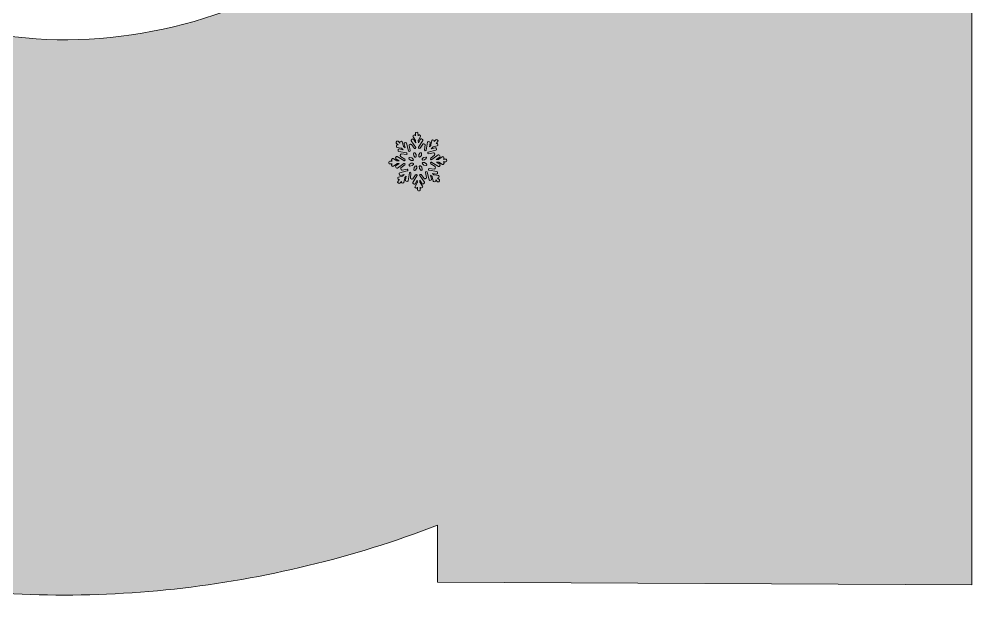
# Model space of a CAD drawing. Header units: millimetres. Extents: x 14 to 187, y -120 to -22.
# Drawn here: x 146 to 186.6, y -120 to -95.29 of the extents above; entities that cross this region are included whole.
import ezdxf

# ---------------------------------------------------------------- set-up
doc = ezdxf.new("R2010")
doc.units = ezdxf.units.MM
doc.header["$MEASUREMENT"] = 0
doc.layers.add('engraving', color=7, linetype='Continuous')
doc.layers.add('Layer 1', color=7, linetype='Continuous')

msp = doc.modelspace()

# ---------------------------------------------------------------- hatches: boundary and pattern name
at = {"layer": 'Layer 1'}
h = msp.add_hatch(color=2, dxfattribs=at)
h.dxf.hatch_style = 2
edge = h.paths.add_edge_path()
edge.add_spline(control_points=[(156.544, -68.893), (156.544, -68.893), (152.268, -89.12), (152.268, -89.12), (152.268, -89.12), (163.017, -89.12), (163.017, -89.12), (163.017, -89.12), (162.554, -89.698), (162.554, -89.698), (160.781, -91.703), (158.758, -93.223), (156.486, -94.263), (154.212, -95.303), (151.863, -95.921), (149.436, -96.113), (147.009, -96.306), (144.619, -96.017), (142.269, -95.246), (139.918, -94.476), (137.78, -93.205), (135.855, -91.431), (133.849, -89.737), (132.367, -87.791), (131.405, -85.595), (130.441, -83.399), (129.92, -81.107), (129.844, -78.717), (129.767, -76.33), (130.093, -73.941), (130.826, -71.551), (131.558, -69.164), (132.656, -66.928), (134.121, -64.848), (135.199, -63.229), (136.837, -61.824), (139.033, -60.629), (141.229, -59.435), (143.674, -58.588), (146.373, -58.086), (149.069, -57.586), (151.92, -57.548), (154.926, -57.97), (157.931, -58.395), (160.82, -59.455), (163.594, -61.149), (163.594, -61.149), (179.429, -43.349), (179.429, -43.349), (175.037, -39.959), (169.97, -37.57), (164.23, -36.183), (160.527, -35.288), (156.792, -34.797), (153.025, -34.704), (152.206, -33.794), (151.054, -33.188), (149.764, -33.09), (151.269, -31.975), (152.248, -30.191), (152.248, -28.175), (152.248, -24.794), (149.508, -22.054), (146.128, -22.054), (142.747, -22.054), (140.007, -24.794), (140.007, -28.175), (140.007, -30.191), (140.987, -31.975), (142.492, -33.09), (140.513, -33.241), (138.857, -34.58), (138.235, -36.39), (135.388, -37.126), (132.61, -38.096), (129.902, -39.304), (124.545, -41.693), (120.02, -44.967), (116.321, -49.128), (112.467, -53.52), (109.655, -58.395), (107.883, -63.75), (106.11, -69.106), (105.398, -74.499), (105.745, -79.931), (106.091, -85.363), (107.459, -90.642), (109.849, -95.766), (112.236, -100.891), (115.627, -105.379), (120.02, -109.231), (123.1, -112.005), (126.435, -114.221), (130.017, -115.878), (133.601, -117.535), (137.299, -118.671), (141.114, -119.287), (144.927, -119.903), (148.76, -119.998), (152.614, -119.576), (156.467, -119.151), (160.202, -118.247), (163.825, -116.86), (163.825, -116.86), (163.825, -119.287), (163.825, -119.287), (163.825, -119.287), (186.595, -119.403), (186.595, -119.403), (186.595, -119.403), (186.595, -69.008), (186.595, -69.008), (186.595, -69.008), (156.544, -68.893), (156.544, -68.893)], knot_values=[0, 0, 0, 0, 1, 1, 1, 2, 2, 2, 3, 3, 3, 4, 4, 4, 5, 5, 5, 6, 6, 6, 7, 7, 7, 8, 8, 8, 9, 9, 9, 10, 10, 10, 11, 11, 11, 12, 12, 12, 13, 13, 13, 14, 14, 14, 15, 15, 15, 16, 16, 16, 17, 17, 17, 18, 18, 18, 19, 19, 19, 20, 20, 20, 21, 21, 21, 22, 22, 22, 23, 23, 23, 24, 24, 24, 25, 25, 25, 26, 26, 26, 27, 27, 27, 28, 28, 28, 29, 29, 29, 30, 30, 30, 31, 31, 31, 32, 32, 32, 33, 33, 33, 34, 34, 34, 35, 35, 35, 36, 36, 36, 37, 37, 37, 38, 38, 38, 38], degree=3, periodic=1)
edge = h.paths.add_edge_path()
edge.add_spline(control_points=[(142.32, -28.175), (142.32, -26.075), (144.028, -24.367), (146.128, -24.367), (148.227, -24.367), (149.935, -26.075), (149.935, -28.175), (149.935, -30.274), (148.227, -31.982), (146.128, -31.982), (144.028, -31.982), (142.32, -30.274), (142.32, -28.175)], knot_values=[0, 0, 0, 0, 1, 1, 1, 2, 2, 2, 3, 3, 3, 4, 4, 4, 4], degree=3, periodic=1)

# ---------------------------------------------------------------- linework, layer by layer
at = {"layer": 'engraving', "lineweight": 0}
for points, knots in [([(164.214, -101.288), (164.213, -101.27), (164.198, -101.255), (164.179, -101.256), (164.179, -101.256), (164.072, -101.26), (164.072, -101.26), (164.072, -101.26), (164.092, -101.246), (164.092, -101.246), (164.107, -101.235), (164.11, -101.215), (164.1, -101.199), (164.1, -101.199), (164.075, -101.163), (164.075, -101.163), (164.064, -101.148), (164.043, -101.144), (164.028, -101.155), (164.028, -101.155), (163.875, -101.262), (163.875, -101.262), (163.87, -101.266), (163.864, -101.268), (163.857, -101.268), (163.857, -101.268), (163.775, -101.272), (163.775, -101.272), (163.775, -101.272), (163.92, -101.169), (163.92, -101.169), (163.935, -101.159), (163.939, -101.138), (163.928, -101.122), (163.928, -101.122), (163.903, -101.086), (163.903, -101.086), (163.892, -101.071), (163.871, -101.067), (163.856, -101.078), (163.856, -101.078), (163.579, -101.274), (163.579, -101.274), (163.573, -101.278), (163.567, -101.28), (163.56, -101.28), (163.56, -101.28), (163.559, -101.28), (163.559, -101.28), (163.526, -101.281), (163.511, -101.24), (163.536, -101.22), (163.536, -101.22), (163.703, -101.089), (163.703, -101.089), (163.717, -101.077), (163.72, -101.056), (163.709, -101.042), (163.709, -101.042), (163.703, -101.035), (163.703, -101.035), (163.7, -101.031), (163.698, -101.026), (163.697, -101.021), (163.697, -101.021), (163.695, -101.012), (163.695, -101.012), (163.692, -100.994), (163.674, -100.982), (163.656, -100.986), (163.656, -100.986), (163.446, -101.027), (163.446, -101.027), (163.414, -101.034), (163.392, -100.996), (163.414, -100.971), (163.414, -100.971), (163.417, -100.968), (163.417, -100.968), (163.422, -100.963), (163.428, -100.959), (163.434, -100.958), (163.434, -100.958), (163.756, -100.877), (163.756, -100.877), (163.774, -100.872), (163.785, -100.854), (163.781, -100.836), (163.781, -100.836), (163.77, -100.793), (163.77, -100.793), (163.766, -100.775), (163.747, -100.764), (163.729, -100.769), (163.729, -100.769), (163.561, -100.811), (163.561, -100.811), (163.561, -100.811), (163.619, -100.747), (163.619, -100.747), (163.623, -100.742), (163.629, -100.739), (163.635, -100.737), (163.635, -100.737), (163.812, -100.693), (163.812, -100.693), (163.83, -100.688), (163.841, -100.67), (163.837, -100.652), (163.837, -100.652), (163.826, -100.609), (163.826, -100.609), (163.821, -100.591), (163.803, -100.58), (163.785, -100.585), (163.785, -100.585), (163.762, -100.59), (163.762, -100.59), (163.762, -100.59), (163.838, -100.507), (163.838, -100.507), (163.85, -100.494), (163.849, -100.473), (163.836, -100.46), (163.836, -100.46), (163.804, -100.43), (163.804, -100.43), (163.79, -100.417), (163.768, -100.418), (163.756, -100.432), (163.756, -100.432), (163.683, -100.511), (163.683, -100.511), (163.683, -100.511), (163.687, -100.487), (163.687, -100.487), (163.691, -100.469), (163.678, -100.452), (163.66, -100.448), (163.66, -100.448), (163.617, -100.441), (163.617, -100.441), (163.599, -100.437), (163.581, -100.45), (163.578, -100.468), (163.578, -100.468), (163.546, -100.654), (163.546, -100.654), (163.545, -100.66), (163.542, -100.666), (163.538, -100.671), (163.538, -100.671), (163.482, -100.732), (163.482, -100.732), (163.482, -100.732), (163.513, -100.556), (163.513, -100.556), (163.516, -100.538), (163.504, -100.52), (163.485, -100.517), (163.485, -100.517), (163.443, -100.509), (163.443, -100.509), (163.424, -100.506), (163.407, -100.518), (163.403, -100.537), (163.403, -100.537), (163.345, -100.874), (163.345, -100.874), (163.343, -100.881), (163.341, -100.887), (163.336, -100.891), (163.336, -100.891), (163.336, -100.891), (163.336, -100.891), (163.314, -100.916), (163.274, -100.897), (163.278, -100.865), (163.278, -100.865), (163.303, -100.654), (163.303, -100.654), (163.306, -100.636), (163.293, -100.619), (163.274, -100.617), (163.274, -100.617), (163.266, -100.616), (163.266, -100.616), (163.261, -100.615), (163.256, -100.613), (163.251, -100.61), (163.251, -100.61), (163.245, -100.605), (163.245, -100.605), (163.229, -100.595), (163.208, -100.599), (163.197, -100.615), (163.197, -100.615), (163.08, -100.793), (163.08, -100.793), (163.062, -100.821), (163.019, -100.809), (163.018, -100.776), (163.018, -100.776), (163.018, -100.772), (163.018, -100.772), (163.017, -100.766), (163.019, -100.759), (163.022, -100.754), (163.022, -100.754), (163.193, -100.465), (163.193, -100.465), (163.203, -100.449), (163.198, -100.429), (163.182, -100.419), (163.182, -100.419), (163.144, -100.397), (163.144, -100.397), (163.128, -100.387), (163.107, -100.392), (163.098, -100.408), (163.098, -100.408), (163.009, -100.558), (163.009, -100.558), (163.009, -100.558), (163.005, -100.472), (163.005, -100.472), (163.005, -100.465), (163.007, -100.459), (163.01, -100.453), (163.01, -100.453), (163.104, -100.295), (163.104, -100.295), (163.113, -100.279), (163.108, -100.259), (163.092, -100.249), (163.092, -100.249), (163.055, -100.226), (163.055, -100.226), (163.039, -100.217), (163.018, -100.222), (163.009, -100.238), (163.009, -100.238), (162.997, -100.258), (162.997, -100.258), (162.997, -100.258), (162.992, -100.146), (162.992, -100.146), (162.991, -100.127), (162.976, -100.113), (162.957, -100.113), (162.957, -100.113), (162.914, -100.115), (162.914, -100.115), (162.895, -100.116), (162.881, -100.132), (162.881, -100.15), (162.881, -100.15), (162.886, -100.258), (162.886, -100.258), (162.886, -100.258), (162.873, -100.239), (162.873, -100.239), (162.862, -100.224), (162.841, -100.22), (162.825, -100.231), (162.825, -100.231), (162.79, -100.256), (162.79, -100.256), (162.775, -100.267), (162.771, -100.288), (162.781, -100.303), (162.781, -100.303), (162.889, -100.458), (162.889, -100.458), (162.892, -100.463), (162.894, -100.469), (162.894, -100.476), (162.894, -100.476), (162.898, -100.559), (162.898, -100.559), (162.898, -100.559), (162.797, -100.413), (162.797, -100.413), (162.786, -100.397), (162.765, -100.394), (162.75, -100.404), (162.75, -100.404), (162.714, -100.43), (162.714, -100.43), (162.699, -100.44), (162.695, -100.461), (162.706, -100.476), (162.706, -100.476), (162.901, -100.758), (162.901, -100.758), (162.904, -100.763), (162.906, -100.77), (162.907, -100.776), (162.907, -100.776), (162.907, -100.777), (162.907, -100.777), (162.908, -100.809), (162.866, -100.825), (162.846, -100.799), (162.846, -100.799), (162.718, -100.632), (162.718, -100.632), (162.707, -100.617), (162.685, -100.615), (162.67, -100.626), (162.67, -100.626), (162.664, -100.631), (162.664, -100.631), (162.66, -100.635), (162.655, -100.637), (162.65, -100.638), (162.65, -100.638), (162.642, -100.639), (162.642, -100.639), (162.624, -100.643), (162.612, -100.661), (162.615, -100.679), (162.615, -100.679), (162.657, -100.891), (162.657, -100.891), (162.664, -100.923), (162.625, -100.945), (162.601, -100.922), (162.601, -100.922), (162.599, -100.92), (162.599, -100.92), (162.594, -100.916), (162.591, -100.91), (162.589, -100.904), (162.589, -100.904), (162.508, -100.577), (162.508, -100.577), (162.504, -100.559), (162.486, -100.548), (162.467, -100.552), (162.467, -100.552), (162.425, -100.563), (162.425, -100.563), (162.407, -100.568), (162.396, -100.586), (162.401, -100.604), (162.401, -100.604), (162.443, -100.774), (162.443, -100.774), (162.443, -100.774), (162.38, -100.716), (162.38, -100.716), (162.376, -100.712), (162.372, -100.706), (162.371, -100.7), (162.371, -100.7), (162.326, -100.52), (162.326, -100.52), (162.322, -100.502), (162.304, -100.491), (162.285, -100.496), (162.285, -100.496), (162.243, -100.506), (162.243, -100.506), (162.225, -100.511), (162.214, -100.529), (162.219, -100.547), (162.219, -100.547), (162.225, -100.57), (162.225, -100.57), (162.225, -100.57), (162.143, -100.494), (162.143, -100.494), (162.13, -100.482), (162.108, -100.482), (162.095, -100.496), (162.095, -100.496), (162.066, -100.529), (162.066, -100.529), (162.053, -100.542), (162.054, -100.563), (162.068, -100.576), (162.068, -100.576), (162.147, -100.65), (162.147, -100.65), (162.147, -100.65), (162.124, -100.646), (162.124, -100.646), (162.106, -100.643), (162.088, -100.655), (162.085, -100.673), (162.085, -100.673), (162.077, -100.717), (162.077, -100.717), (162.074, -100.735), (162.086, -100.753), (162.104, -100.756), (162.104, -100.756), (162.288, -100.789), (162.288, -100.789), (162.294, -100.79), (162.3, -100.793), (162.305, -100.798), (162.305, -100.798), (162.366, -100.854), (162.366, -100.854), (162.366, -100.854), (162.192, -100.823), (162.192, -100.823), (162.174, -100.82), (162.156, -100.832), (162.153, -100.851), (162.153, -100.851), (162.145, -100.894), (162.145, -100.894), (162.142, -100.912), (162.154, -100.93), (162.173, -100.933), (162.173, -100.933), (162.506, -100.993), (162.506, -100.993), (162.513, -100.995), (162.519, -100.997), (162.523, -101.002), (162.523, -101.002), (162.525, -101.003), (162.525, -101.003), (162.549, -101.026), (162.53, -101.066), (162.498, -101.062), (162.498, -101.062), (162.29, -101.035), (162.29, -101.035), (162.271, -101.033), (162.254, -101.046), (162.252, -101.065), (162.252, -101.065), (162.251, -101.073), (162.251, -101.073), (162.25, -101.078), (162.248, -101.083), (162.245, -101.088), (162.245, -101.088), (162.241, -101.095), (162.241, -101.095), (162.231, -101.11), (162.235, -101.131), (162.25, -101.141), (162.25, -101.141), (162.429, -101.263), (162.429, -101.263), (162.456, -101.281), (162.444, -101.323), (162.411, -101.325), (162.411, -101.325), (162.407, -101.325), (162.407, -101.325), (162.401, -101.325), (162.394, -101.323), (162.388, -101.32), (162.388, -101.32), (162.104, -101.146), (162.104, -101.146), (162.087, -101.137), (162.066, -101.142), (162.057, -101.158), (162.057, -101.158), (162.035, -101.196), (162.035, -101.196), (162.025, -101.212), (162.03, -101.232), (162.046, -101.242), (162.046, -101.242), (162.196, -101.333), (162.196, -101.333), (162.196, -101.333), (162.11, -101.336), (162.11, -101.336), (162.104, -101.336), (162.097, -101.335), (162.092, -101.331), (162.092, -101.331), (161.936, -101.236), (161.936, -101.236), (161.919, -101.226), (161.899, -101.232), (161.889, -101.248), (161.889, -101.248), (161.867, -101.286), (161.867, -101.286), (161.857, -101.301), (161.862, -101.322), (161.878, -101.332), (161.878, -101.332), (161.899, -101.344), (161.899, -101.344), (161.899, -101.344), (161.788, -101.349), (161.788, -101.349), (161.769, -101.349), (161.755, -101.365), (161.755, -101.384), (161.755, -101.384), (161.757, -101.428), (161.757, -101.428), (161.758, -101.447), (161.774, -101.461), (161.792, -101.46), (161.792, -101.46), (161.9, -101.456), (161.9, -101.456), (161.9, -101.456), (161.88, -101.47), (161.88, -101.47), (161.865, -101.481), (161.861, -101.502), (161.872, -101.517), (161.872, -101.517), (161.897, -101.553), (161.897, -101.553), (161.907, -101.569), (161.929, -101.572), (161.944, -101.562), (161.944, -101.562), (162.096, -101.454), (162.096, -101.454), (162.102, -101.45), (162.108, -101.448), (162.114, -101.448), (162.114, -101.448), (162.197, -101.445), (162.197, -101.445), (162.197, -101.445), (162.052, -101.547), (162.052, -101.547), (162.037, -101.558), (162.033, -101.579), (162.043, -101.594), (162.043, -101.594), (162.068, -101.63), (162.068, -101.63), (162.079, -101.645), (162.1, -101.649), (162.116, -101.638), (162.116, -101.638), (162.393, -101.442), (162.393, -101.442), (162.398, -101.439), (162.405, -101.437), (162.411, -101.436), (162.411, -101.436), (162.413, -101.436), (162.413, -101.436), (162.445, -101.435), (162.461, -101.476), (162.435, -101.497), (162.435, -101.497), (162.269, -101.628), (162.269, -101.628), (162.254, -101.639), (162.251, -101.66), (162.263, -101.675), (162.263, -101.675), (162.268, -101.682), (162.268, -101.682), (162.271, -101.686), (162.273, -101.691), (162.274, -101.696), (162.274, -101.696), (162.276, -101.704), (162.276, -101.704), (162.28, -101.722), (162.298, -101.734), (162.316, -101.731), (162.316, -101.731), (162.526, -101.689), (162.526, -101.689), (162.558, -101.683), (162.579, -101.721), (162.557, -101.745), (162.557, -101.745), (162.554, -101.749), (162.554, -101.749), (162.549, -101.754), (162.544, -101.757), (162.537, -101.759), (162.537, -101.759), (162.215, -101.839), (162.215, -101.839), (162.197, -101.844), (162.186, -101.862), (162.191, -101.88), (162.191, -101.88), (162.201, -101.923), (162.201, -101.923), (162.206, -101.941), (162.224, -101.952), (162.242, -101.948), (162.242, -101.948), (162.411, -101.905), (162.411, -101.905), (162.411, -101.905), (162.353, -101.969), (162.353, -101.969), (162.348, -101.974), (162.342, -101.978), (162.336, -101.979), (162.336, -101.979), (162.159, -102.023), (162.159, -102.023), (162.141, -102.028), (162.13, -102.046), (162.135, -102.064), (162.135, -102.064), (162.146, -102.107), (162.146, -102.107), (162.15, -102.125), (162.168, -102.136), (162.187, -102.132), (162.187, -102.132), (162.21, -102.126), (162.21, -102.126), (162.21, -102.126), (162.134, -102.209), (162.134, -102.209), (162.121, -102.223), (162.122, -102.244), (162.136, -102.256), (162.136, -102.256), (162.168, -102.286), (162.168, -102.286), (162.182, -102.299), (162.203, -102.298), (162.216, -102.284), (162.216, -102.284), (162.288, -102.205), (162.288, -102.205), (162.288, -102.205), (162.284, -102.229), (162.284, -102.229), (162.281, -102.247), (162.293, -102.265), (162.311, -102.268), (162.311, -102.268), (162.354, -102.276), (162.354, -102.276), (162.372, -102.279), (162.39, -102.267), (162.393, -102.248), (162.393, -102.248), (162.426, -102.062), (162.426, -102.062), (162.427, -102.056), (162.43, -102.05), (162.434, -102.045), (162.434, -102.045), (162.489, -101.985), (162.489, -101.985), (162.489, -101.985), (162.459, -102.16), (162.459, -102.16), (162.456, -102.179), (162.468, -102.196), (162.486, -102.199), (162.486, -102.199), (162.529, -102.207), (162.529, -102.207), (162.547, -102.21), (162.565, -102.198), (162.568, -102.18), (162.568, -102.18), (162.627, -101.842), (162.627, -101.842), (162.628, -101.835), (162.631, -101.83), (162.635, -101.825), (162.635, -101.825), (162.635, -101.825), (162.635, -101.825), (162.657, -101.801), (162.698, -101.819), (162.694, -101.852), (162.694, -101.852), (162.668, -102.062), (162.668, -102.062), (162.666, -102.081), (162.679, -102.097), (162.697, -102.1), (162.697, -102.1), (162.705, -102.101), (162.705, -102.101), (162.711, -102.101), (162.716, -102.103), (162.72, -102.106), (162.72, -102.106), (162.727, -102.111), (162.727, -102.111), (162.742, -102.121), (162.764, -102.117), (162.774, -102.102), (162.774, -102.102), (162.892, -101.923), (162.892, -101.923), (162.91, -101.896), (162.952, -101.908), (162.954, -101.94), (162.954, -101.94), (162.954, -101.944), (162.954, -101.944), (162.954, -101.951), (162.953, -101.957), (162.949, -101.963), (162.949, -101.963), (162.778, -102.251), (162.778, -102.251), (162.769, -102.267), (162.774, -102.287), (162.79, -102.297), (162.79, -102.297), (162.827, -102.32), (162.827, -102.32), (162.843, -102.33), (162.864, -102.324), (162.874, -102.308), (162.874, -102.308), (162.963, -102.158), (162.963, -102.158), (162.963, -102.158), (162.966, -102.244), (162.966, -102.244), (162.966, -102.251), (162.965, -102.257), (162.961, -102.263), (162.961, -102.263), (162.868, -102.421), (162.868, -102.421), (162.858, -102.437), (162.863, -102.458), (162.879, -102.467), (162.879, -102.467), (162.916, -102.49), (162.916, -102.49), (162.932, -102.5), (162.953, -102.495), (162.963, -102.478), (162.963, -102.478), (162.975, -102.458), (162.975, -102.458), (162.975, -102.458), (162.979, -102.57), (162.979, -102.57), (162.98, -102.589), (162.996, -102.604), (163.014, -102.603), (163.014, -102.603), (163.058, -102.601), (163.058, -102.601), (163.076, -102.601), (163.091, -102.585), (163.09, -102.566), (163.09, -102.566), (163.086, -102.458), (163.086, -102.458), (163.086, -102.458), (163.099, -102.477), (163.099, -102.477), (163.11, -102.492), (163.131, -102.496), (163.146, -102.485), (163.146, -102.485), (163.182, -102.46), (163.182, -102.46), (163.197, -102.45), (163.201, -102.429), (163.19, -102.414), (163.19, -102.414), (163.083, -102.258), (163.083, -102.258), (163.079, -102.253), (163.077, -102.247), (163.077, -102.241), (163.077, -102.241), (163.074, -102.158), (163.074, -102.158), (163.074, -102.158), (163.174, -102.303), (163.174, -102.303), (163.185, -102.319), (163.206, -102.323), (163.222, -102.312), (163.222, -102.312), (163.257, -102.287), (163.257, -102.287), (163.272, -102.276), (163.276, -102.255), (163.265, -102.24), (163.265, -102.24), (163.071, -101.958), (163.071, -101.958), (163.067, -101.953), (163.065, -101.947), (163.065, -101.94), (163.065, -101.94), (163.065, -101.94), (163.065, -101.94), (163.063, -101.907), (163.105, -101.892), (163.125, -101.918), (163.125, -101.918), (163.253, -102.084), (163.253, -102.084), (163.265, -102.099), (163.286, -102.102), (163.301, -102.09), (163.301, -102.09), (163.307, -102.085), (163.307, -102.085), (163.311, -102.082), (163.316, -102.079), (163.322, -102.078), (163.322, -102.078), (163.33, -102.077), (163.33, -102.077), (163.348, -102.073), (163.36, -102.055), (163.356, -102.037), (163.356, -102.037), (163.314, -101.825), (163.314, -101.825), (163.308, -101.793), (163.347, -101.772), (163.37, -101.794), (163.37, -101.794), (163.373, -101.796), (163.373, -101.796), (163.377, -101.8), (163.381, -101.806), (163.382, -101.812), (163.382, -101.812), (163.463, -102.139), (163.463, -102.139), (163.468, -102.157), (163.486, -102.168), (163.504, -102.164), (163.504, -102.164), (163.546, -102.153), (163.546, -102.153), (163.564, -102.149), (163.575, -102.13), (163.571, -102.112), (163.571, -102.112), (163.528, -101.942), (163.528, -101.942), (163.528, -101.942), (163.591, -102), (163.591, -102), (163.596, -102.005), (163.599, -102.01), (163.601, -102.017), (163.601, -102.017), (163.645, -102.196), (163.645, -102.196), (163.65, -102.214), (163.668, -102.225), (163.686, -102.221), (163.686, -102.221), (163.728, -102.21), (163.728, -102.21), (163.746, -102.206), (163.757, -102.187), (163.753, -102.169), (163.753, -102.169), (163.747, -102.146), (163.747, -102.146), (163.747, -102.146), (163.828, -102.222), (163.828, -102.222), (163.842, -102.235), (163.863, -102.234), (163.876, -102.22), (163.876, -102.22), (163.906, -102.188), (163.906, -102.188), (163.918, -102.174), (163.917, -102.153), (163.904, -102.14), (163.904, -102.14), (163.824, -102.066), (163.824, -102.066), (163.824, -102.066), (163.847, -102.07), (163.847, -102.07), (163.866, -102.074), (163.884, -102.061), (163.887, -102.043), (163.887, -102.043), (163.894, -101.999), (163.894, -101.999), (163.897, -101.981), (163.885, -101.964), (163.867, -101.96), (163.867, -101.96), (163.684, -101.927), (163.684, -101.927), (163.677, -101.926), (163.671, -101.923), (163.667, -101.919), (163.667, -101.919), (163.606, -101.862), (163.606, -101.862), (163.606, -101.862), (163.779, -101.893), (163.779, -101.893), (163.798, -101.897), (163.815, -101.884), (163.819, -101.866), (163.819, -101.866), (163.826, -101.822), (163.826, -101.822), (163.829, -101.804), (163.817, -101.787), (163.799, -101.783), (163.799, -101.783), (163.465, -101.723), (163.465, -101.723), (163.459, -101.722), (163.453, -101.719), (163.448, -101.714), (163.448, -101.714), (163.447, -101.713), (163.447, -101.713), (163.423, -101.69), (163.441, -101.651), (163.474, -101.655), (163.474, -101.655), (163.682, -101.681), (163.682, -101.681), (163.7, -101.683), (163.717, -101.67), (163.72, -101.652), (163.72, -101.652), (163.721, -101.643), (163.721, -101.643), (163.721, -101.638), (163.723, -101.633), (163.726, -101.629), (163.726, -101.629), (163.731, -101.621), (163.731, -101.621), (163.741, -101.606), (163.737, -101.585), (163.721, -101.575), (163.721, -101.575), (163.542, -101.453), (163.542, -101.453), (163.515, -101.435), (163.527, -101.393), (163.56, -101.392), (163.56, -101.392), (163.564, -101.392), (163.564, -101.392), (163.571, -101.391), (163.577, -101.393), (163.583, -101.397), (163.583, -101.397), (163.868, -101.57), (163.868, -101.57), (163.884, -101.58), (163.905, -101.575), (163.914, -101.558), (163.914, -101.558), (163.937, -101.521), (163.937, -101.521), (163.946, -101.505), (163.941, -101.484), (163.925, -101.475), (163.925, -101.475), (163.776, -101.383), (163.776, -101.383), (163.776, -101.383), (163.861, -101.38), (163.861, -101.38), (163.868, -101.38), (163.874, -101.382), (163.88, -101.385), (163.88, -101.385), (164.036, -101.48), (164.036, -101.48), (164.052, -101.49), (164.073, -101.485), (164.083, -101.468), (164.083, -101.468), (164.105, -101.431), (164.105, -101.431), (164.114, -101.415), (164.109, -101.394), (164.093, -101.385), (164.093, -101.385), (164.073, -101.372), (164.073, -101.372), (164.073, -101.372), (164.184, -101.368), (164.184, -101.368), (164.202, -101.367), (164.217, -101.351), (164.216, -101.332), (164.216, -101.332), (164.214, -101.288), (164.214, -101.288)], [0, 0, 0, 0, 1, 1, 1, 2, 2, 2, 3, 3, 3, 4, 4, 4, 5, 5, 5, 6, 6, 6, 7, 7, 7, 8, 8, 8, 9, 9, 9, 10, 10, 10, 11, 11, 11, 12, 12, 12, 13, 13, 13, 14, 14, 14, 15, 15, 15, 16, 16, 16, 17, 17, 17, 18, 18, 18, 19, 19, 19, 20, 20, 20, 21, 21, 21, 22, 22, 22, 23, 23, 23, 24, 24, 24, 25, 25, 25, 26, 26, 26, 27, 27, 27, 28, 28, 28, 29, 29, 29, 30, 30, 30, 31, 31, 31, 32, 32, 32, 33, 33, 33, 34, 34, 34, 35, 35, 35, 36, 36, 36, 37, 37, 37, 38, 38, 38, 39, 39, 39, 40, 40, 40, 41, 41, 41, 42, 42, 42, 43, 43, 43, 44, 44, 44, 45, 45, 45, 46, 46, 46, 47, 47, 47, 48, 48, 48, 49, 49, 49, 50, 50, 50, 51, 51, 51, 52, 52, 52, 53, 53, 53, 54, 54, 54, 55, 55, 55, 56, 56, 56, 57, 57, 57, 58, 58, 58, 59, 59, 59, 60, 60, 60, 61, 61, 61, 62, 62, 62, 63, 63, 63, 64, 64, 64, 65, 65, 65, 66, 66, 66, 67, 67, 67, 68, 68, 68, 69, 69, 69, 70, 70, 70, 71, 71, 71, 72, 72, 72, 73, 73, 73, 74, 74, 74, 75, 75, 75, 76, 76, 76, 77, 77, 77, 78, 78, 78, 79, 79, 79, 80, 80, 80, 81, 81, 81, 82, 82, 82, 83, 83, 83, 84, 84, 84, 85, 85, 85, 86, 86, 86, 87, 87, 87, 88, 88, 88, 89, 89, 89, 90, 90, 90, 91, 91, 91, 92, 92, 92, 93, 93, 93, 94, 94, 94, 95, 95, 95, 96, 96, 96, 97, 97, 97, 98, 98, 98, 99, 99, 99, 100, 100, 100, 101, 101, 101, 102, 102, 102, 103, 103, 103, 104, 104, 104, 105, 105, 105, 106, 106, 106, 107, 107, 107, 108, 108, 108, 109, 109, 109, 110, 110, 110, 111, 111, 111, 112, 112, 112, 113, 113, 113, 114, 114, 114, 115, 115, 115, 116, 116, 116, 117, 117, 117, 118, 118, 118, 119, 119, 119, 120, 120, 120, 121, 121, 121, 122, 122, 122, 123, 123, 123, 124, 124, 124, 125, 125, 125, 126, 126, 126, 127, 127, 127, 128, 128, 128, 129, 129, 129, 130, 130, 130, 131, 131, 131, 132, 132, 132, 133, 133, 133, 134, 134, 134, 135, 135, 135, 136, 136, 136, 137, 137, 137, 138, 138, 138, 139, 139, 139, 140, 140, 140, 141, 141, 141, 142, 142, 142, 143, 143, 143, 144, 144, 144, 145, 145, 145, 146, 146, 146, 147, 147, 147, 148, 148, 148, 149, 149, 149, 150, 150, 150, 151, 151, 151, 152, 152, 152, 153, 153, 153, 154, 154, 154, 155, 155, 155, 156, 156, 156, 157, 157, 157, 158, 158, 158, 159, 159, 159, 160, 160, 160, 161, 161, 161, 162, 162, 162, 163, 163, 163, 164, 164, 164, 165, 165, 165, 166, 166, 166, 167, 167, 167, 168, 168, 168, 169, 169, 169, 170, 170, 170, 171, 171, 171, 172, 172, 172, 173, 173, 173, 174, 174, 174, 175, 175, 175, 176, 176, 176, 177, 177, 177, 178, 178, 178, 179, 179, 179, 180, 180, 180, 181, 181, 181, 182, 182, 182, 183, 183, 183, 184, 184, 184, 185, 185, 185, 186, 186, 186, 187, 187, 187, 188, 188, 188, 189, 189, 189, 190, 190, 190, 191, 191, 191, 192, 192, 192, 193, 193, 193, 194, 194, 194, 195, 195, 195, 196, 196, 196, 197, 197, 197, 198, 198, 198, 199, 199, 199, 200, 200, 200, 201, 201, 201, 202, 202, 202, 203, 203, 203, 204, 204, 204, 205, 205, 205, 206, 206, 206, 207, 207, 207, 208, 208, 208, 209, 209, 209, 210, 210, 210, 211, 211, 211, 212, 212, 212, 213, 213, 213, 214, 214, 214, 215, 215, 215, 216, 216, 216, 217, 217, 217, 218, 218, 218, 219, 219, 219, 220, 220, 220, 221, 221, 221, 222, 222, 222, 223, 223, 223, 224, 224, 224, 225, 225, 225, 226, 226, 226, 227, 227, 227, 228, 228, 228, 229, 229, 229, 230, 230, 230, 231, 231, 231, 232, 232, 232, 233, 233, 233, 234, 234, 234, 235, 235, 235, 236, 236, 236, 237, 237, 237, 238, 238, 238, 239, 239, 239, 240, 240, 240, 241, 241, 241, 242, 242, 242, 243, 243, 243, 244, 244, 244, 245, 245, 245, 246, 246, 246, 247, 247, 247, 248, 248, 248, 249, 249, 249, 250, 250, 250, 251, 251, 251, 252, 252, 252, 253, 253, 253, 254, 254, 254, 255, 255, 255, 256, 256, 256, 257, 257, 257, 258, 258, 258, 259, 259, 259, 260, 260, 260, 261, 261, 261, 262, 262, 262, 263, 263, 263, 264, 264, 264, 265, 265, 265, 266, 266, 266, 267, 267, 267, 268, 268, 268, 269, 269, 269, 270, 270, 270, 271, 271, 271, 272, 272, 272, 273, 273, 273, 274, 274, 274, 275, 275, 275, 276, 276, 276, 277, 277, 277, 278, 278, 278, 279, 279, 279, 280, 280, 280, 281, 281, 281, 282, 282, 282, 283, 283, 283, 284, 284, 284, 285, 285, 285, 286, 286, 286, 287, 287, 287, 288, 288, 288, 289, 289, 289, 290, 290, 290, 291, 291, 291, 292, 292, 292, 293, 293, 293, 294, 294, 294, 295, 295, 295, 296, 296, 296, 297, 297, 297, 298, 298, 298, 299, 299, 299, 300, 300, 300, 301, 301, 301, 302, 302, 302, 303, 303, 303, 304, 304, 304, 305, 305, 305, 306, 306, 306, 307, 307, 307, 308, 308, 308, 309, 309, 309, 310, 310, 310, 311, 311, 311, 312, 312, 312, 313, 313, 313, 314, 314, 314, 315, 315, 315, 316, 316, 316, 317, 317, 317, 318, 318, 318, 319, 319, 319, 320, 320, 320, 321, 321, 321, 322, 322, 322, 323, 323, 323, 324, 324, 324, 325, 325, 325, 326, 326, 326, 327, 327, 327, 328, 328, 328, 329, 329, 329, 330, 330, 330, 331, 331, 331, 332, 332, 332, 333, 333, 333, 334, 334, 334, 335, 335, 335, 336, 336, 336, 336]), ([(162.856, -100.993), (162.856, -100.993), (162.912, -101.066), (162.912, -101.066), (162.916, -101.072), (162.919, -101.079), (162.919, -101.086), (162.919, -101.086), (162.921, -101.143), (162.921, -101.143), (162.923, -101.173), (162.887, -101.189), (162.865, -101.169), (162.865, -101.169), (162.824, -101.131), (162.824, -101.131), (162.819, -101.126), (162.815, -101.12), (162.814, -101.113), (162.814, -101.113), (162.796, -101.02), (162.796, -101.02), (162.789, -100.985), (162.834, -100.965), (162.856, -100.993)], [0, 0, 0, 0, 1, 1, 1, 2, 2, 2, 3, 3, 3, 4, 4, 4, 5, 5, 5, 6, 6, 6, 7, 7, 7, 8, 8, 8, 8]), ([(163.032, -101.139), (163.032, -101.139), (163.03, -101.082), (163.03, -101.082), (163.03, -101.075), (163.032, -101.068), (163.036, -101.062), (163.036, -101.062), (163.087, -100.984), (163.087, -100.984), (163.107, -100.954), (163.153, -100.971), (163.149, -101.006), (163.149, -101.006), (163.137, -101.1), (163.137, -101.1), (163.137, -101.107), (163.134, -101.114), (163.129, -101.119), (163.129, -101.119), (163.091, -101.16), (163.091, -101.16), (163.071, -101.182), (163.034, -101.169), (163.032, -101.139)], [0, 0, 0, 0, 1, 1, 1, 2, 2, 2, 3, 3, 3, 4, 4, 4, 5, 5, 5, 6, 6, 6, 7, 7, 7, 8, 8, 8, 8]), ([(162.693, -101.307), (162.693, -101.307), (162.613, -101.253), (162.613, -101.253), (162.584, -101.233), (162.601, -101.187), (162.637, -101.192), (162.637, -101.192), (162.73, -101.204), (162.73, -101.204), (162.737, -101.205), (162.743, -101.208), (162.749, -101.213), (162.749, -101.213), (162.791, -101.252), (162.791, -101.252), (162.813, -101.273), (162.799, -101.309), (162.769, -101.311), (162.769, -101.311), (162.713, -101.313), (162.713, -101.313), (162.706, -101.313), (162.699, -101.311), (162.693, -101.307)], [0, 0, 0, 0, 1, 1, 1, 2, 2, 2, 3, 3, 3, 4, 4, 4, 5, 5, 5, 6, 6, 6, 7, 7, 7, 8, 8, 8, 8]), ([(162.8, -101.479), (162.8, -101.479), (162.761, -101.521), (162.761, -101.521), (162.756, -101.527), (162.75, -101.53), (162.743, -101.532), (162.743, -101.532), (162.65, -101.55), (162.65, -101.55), (162.615, -101.557), (162.595, -101.513), (162.623, -101.491), (162.623, -101.491), (162.698, -101.432), (162.698, -101.432), (162.703, -101.427), (162.71, -101.425), (162.717, -101.424), (162.717, -101.424), (162.774, -101.422), (162.774, -101.422), (162.804, -101.421), (162.82, -101.457), (162.8, -101.479)], [0, 0, 0, 0, 1, 1, 1, 2, 2, 2, 3, 3, 3, 4, 4, 4, 5, 5, 5, 6, 6, 6, 7, 7, 7, 8, 8, 8, 8]), ([(163.171, -101.238), (163.171, -101.238), (163.21, -101.195), (163.21, -101.195), (163.215, -101.19), (163.221, -101.186), (163.228, -101.185), (163.228, -101.185), (163.321, -101.166), (163.321, -101.166), (163.356, -101.159), (163.377, -101.204), (163.349, -101.226), (163.349, -101.226), (163.274, -101.285), (163.274, -101.285), (163.268, -101.289), (163.261, -101.292), (163.254, -101.292), (163.254, -101.292), (163.197, -101.294), (163.197, -101.294), (163.167, -101.295), (163.151, -101.26), (163.171, -101.238)], [0, 0, 0, 0, 1, 1, 1, 2, 2, 2, 3, 3, 3, 4, 4, 4, 5, 5, 5, 6, 6, 6, 7, 7, 7, 8, 8, 8, 8]), ([(163.279, -101.409), (163.279, -101.409), (163.358, -101.463), (163.358, -101.463), (163.387, -101.483), (163.37, -101.529), (163.335, -101.524), (163.335, -101.524), (163.242, -101.513), (163.242, -101.513), (163.235, -101.512), (163.228, -101.509), (163.223, -101.504), (163.223, -101.504), (163.18, -101.464), (163.18, -101.464), (163.159, -101.444), (163.172, -101.407), (163.202, -101.406), (163.202, -101.406), (163.258, -101.403), (163.258, -101.403), (163.266, -101.403), (163.273, -101.405), (163.279, -101.409)], [0, 0, 0, 0, 1, 1, 1, 2, 2, 2, 3, 3, 3, 4, 4, 4, 5, 5, 5, 6, 6, 6, 7, 7, 7, 8, 8, 8, 8]), ([(162.939, -101.578), (162.939, -101.578), (162.941, -101.635), (162.941, -101.635), (162.942, -101.642), (162.94, -101.649), (162.936, -101.655), (162.936, -101.655), (162.884, -101.733), (162.884, -101.733), (162.865, -101.762), (162.818, -101.745), (162.823, -101.71), (162.823, -101.71), (162.834, -101.616), (162.834, -101.616), (162.835, -101.609), (162.838, -101.603), (162.843, -101.597), (162.843, -101.597), (162.88, -101.556), (162.88, -101.556), (162.901, -101.534), (162.938, -101.547), (162.939, -101.578)], [0, 0, 0, 0, 1, 1, 1, 2, 2, 2, 3, 3, 3, 4, 4, 4, 5, 5, 5, 6, 6, 6, 7, 7, 7, 8, 8, 8, 8]), ([(163.116, -101.723), (163.116, -101.723), (163.059, -101.65), (163.059, -101.65), (163.055, -101.644), (163.053, -101.638), (163.052, -101.631), (163.052, -101.631), (163.05, -101.574), (163.05, -101.574), (163.049, -101.543), (163.085, -101.527), (163.107, -101.547), (163.107, -101.547), (163.147, -101.586), (163.147, -101.586), (163.153, -101.59), (163.156, -101.597), (163.158, -101.604), (163.158, -101.604), (163.176, -101.696), (163.176, -101.696), (163.183, -101.731), (163.138, -101.752), (163.116, -101.723)], [0, 0, 0, 0, 1, 1, 1, 2, 2, 2, 3, 3, 3, 4, 4, 4, 5, 5, 5, 6, 6, 6, 7, 7, 7, 8, 8, 8, 8])]:
    msp.add_open_spline(points, degree=3, knots=knots, dxfattribs=at)
at = {"layer": 'Layer 1', "lineweight": 0}
msp.add_open_spline([(156.544, -68.893), (156.544, -68.893), (152.268, -89.12), (152.268, -89.12), (152.268, -89.12), (163.017, -89.12), (163.017, -89.12), (163.017, -89.12), (162.554, -89.698), (162.554, -89.698), (160.781, -91.703), (158.758, -93.223), (156.486, -94.263), (154.212, -95.303), (151.863, -95.921), (149.436, -96.113), (147.009, -96.306), (144.619, -96.017), (142.269, -95.246), (139.918, -94.476), (137.78, -93.205), (135.855, -91.431), (133.849, -89.737), (132.367, -87.791), (131.405, -85.595), (130.441, -83.399), (129.92, -81.107), (129.844, -78.717), (129.767, -76.33), (130.093, -73.941), (130.826, -71.551), (131.558, -69.164), (132.656, -66.928), (134.121, -64.848), (135.199, -63.229), (136.837, -61.824), (139.033, -60.629), (141.229, -59.435), (143.674, -58.588), (146.373, -58.086), (149.069, -57.586), (151.92, -57.548), (154.926, -57.97), (157.931, -58.395), (160.82, -59.455), (163.594, -61.149), (163.594, -61.149), (179.429, -43.349), (179.429, -43.349), (175.037, -39.959), (169.97, -37.57), (164.23, -36.183), (160.527, -35.288), (156.792, -34.797), (153.025, -34.704), (152.206, -33.794), (151.054, -33.188), (149.764, -33.09), (151.269, -31.975), (152.248, -30.191), (152.248, -28.175), (152.248, -24.794), (149.508, -22.054), (146.128, -22.054), (142.747, -22.054), (140.007, -24.794), (140.007, -28.175), (140.007, -30.191), (140.987, -31.975), (142.492, -33.09), (140.513, -33.241), (138.857, -34.58), (138.235, -36.39), (135.388, -37.126), (132.61, -38.096), (129.902, -39.304), (124.545, -41.693), (120.02, -44.967), (116.321, -49.128), (112.467, -53.52), (109.655, -58.395), (107.883, -63.75), (106.11, -69.106), (105.398, -74.499), (105.745, -79.931), (106.091, -85.363), (107.459, -90.642), (109.849, -95.766), (112.236, -100.891), (115.627, -105.379), (120.02, -109.231), (123.1, -112.005), (126.435, -114.221), (130.017, -115.878), (133.601, -117.535), (137.299, -118.671), (141.114, -119.287), (144.927, -119.903), (148.76, -119.998), (152.614, -119.576), (156.467, -119.151), (160.202, -118.247), (163.825, -116.86), (163.825, -116.86), (163.825, -119.287), (163.825, -119.287), (163.825, -119.287), (186.595, -119.403), (186.595, -119.403), (186.595, -119.403), (186.595, -69.008), (186.595, -69.008), (186.595, -69.008), (156.544, -68.893), (156.544, -68.893)], degree=3, knots=[0, 0, 0, 0, 1, 1, 1, 2, 2, 2, 3, 3, 3, 4, 4, 4, 5, 5, 5, 6, 6, 6, 7, 7, 7, 8, 8, 8, 9, 9, 9, 10, 10, 10, 11, 11, 11, 12, 12, 12, 13, 13, 13, 14, 14, 14, 15, 15, 15, 16, 16, 16, 17, 17, 17, 18, 18, 18, 19, 19, 19, 20, 20, 20, 21, 21, 21, 22, 22, 22, 23, 23, 23, 24, 24, 24, 25, 25, 25, 26, 26, 26, 27, 27, 27, 28, 28, 28, 29, 29, 29, 30, 30, 30, 31, 31, 31, 32, 32, 32, 33, 33, 33, 34, 34, 34, 35, 35, 35, 36, 36, 36, 37, 37, 37, 38, 38, 38, 38], dxfattribs=at)

doc.saveas('drawing.dxf')
